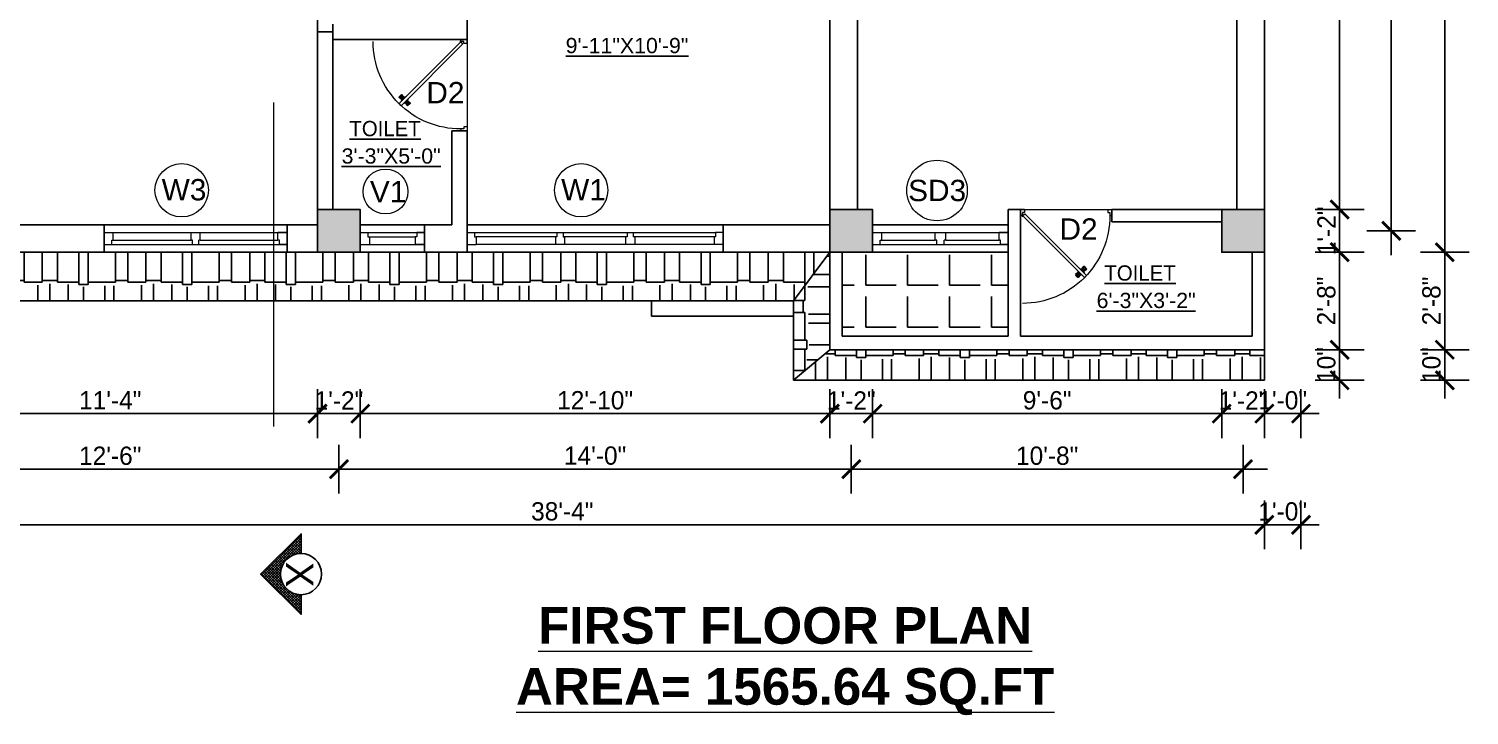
# Model space of a CAD drawing. Header units: inches. Extents: x 3672 to 10975, y -27382 to -746.
# Drawn here: x 4042.8 to 4515.1, y -25804.3 to -25579.2 of the extents above; entities that cross this region are included whole.
import ezdxf

# ---------------------------------------------------------------- set-up
doc = ezdxf.new("R2010")
doc.units = ezdxf.units.IN
doc.header["$LTSCALE"] = 17
doc.header["$MEASUREMENT"] = 0
doc.linetypes.add('21_FP_00$0$HIDDEN', pattern=[0.375, 0.25, -0.125])
doc.linetypes.add('PHANTOM2', pattern=[1.25, 0.625, -0.125, 0.125, -0.125, 0.125, -0.125])
for name, color, linetype, lineweight in [('25 BOT BAR', 12, 'Continuous', 25), ('aa_section_line', 2, 'PHANTOM2', 13), ('DOOR & WIN', 1, 'Continuous', 25), ('OUTLINE', 1, 'Continuous', 25), ('PUERTAS', 7, 'Continuous', 9), ('TEXT', 231, 'Continuous', 20), ('WINDOW FRAME PLAN', 162, 'Continuous', 18)]:
    doc.layers.add(name, color=color, linetype=linetype, lineweight=lineweight)
doc.layers.add('A-Sect-Iden', color=111, linetype='Continuous')
doc.styles.add('ARCHITECTURE', font='stylu.ttf')
doc.styles.add('DIMTEXT', font='arial.ttf', dxfattribs={"height": 6})
doc.styles.add('HEADING', font='swissel.ttf')
doc.dimstyles.new('8 SCALE', dxfattribs={"dimscale": 0, "dimtxt": 6, "dimasz": 6, "dimexe": 8, "dimexo": 8, "dimgap": 1.25, "dimtad": 1, "dimdec": 0, "dimzin": 3, "dimdsep": 46, "dimlunit": 4, "dimtxsty": 'ARCHITECTURE', "dimblk": 'ARCHTICK', "dimcen": 8, "dimdle": 8, "dimclrd": 5, "dimclre": 5, "dimclrt": 7, "dimadec": 0, "dimazin": 0, "dimtfac": 0.75, "dimtdec": 0, "dimtix": 1, "dimtmove": 2, "dimatfit": 3, "dimldrblk": 'ARCHTICK', "dimfxl": 8, "dimfxlon": 1, "dimtolj": 1, "dimtzin": 0, "dimlwd": -1, "dimlwe": -1, "dimarcsym": 0})
pattern_1 = [(0, (-6022.838, -6798.299), (25.5, 12), [6, -5, 7, -3, 9, -4]), (0, (-6016.838, -6797.799), (25.5, 12), [5, -19, 4, -6]), (0, (-6004.838, -6799.049), (25.5, 12), [3, -31]), (90, (-6022.838, -6798.299), (-8.5, 12), [11.5, -36.5]), (90, (-6016.838, -6798.299), (-8.5, 12), [11.25, -36.75]), (90, (-6011.838, -6798.299), (-8.5, 12), [10.5, -37.5]), (90, (-6004.838, -6799.049), (-8.5, 12), [11.5, -36.5]), (90, (-6001.838, -6799.049), (-8.5, 12), [11.5, -36.5]), (90, (-5992.838, -6798.299), (-8.5, 12), [11, -37])]

# ---------------------------------------------------------------- blocks, each defined once
blk = doc.blocks.new("5'")
at = {"layer": 'WINDOW FRAME PLAN'}
for p, q in [((10026.35, -7897.24), (10086.35, -7897.24)), ((10026.35, -7897.24), (10026.35, -7901.24)), ((10026.35, -7897.24), (10029.35, -7897.24)), ((10026.35, -7901.24), (10086.35, -7901.24)), ((10026.35, -7901.24), (10028.85, -7901.24)), ((10028.85, -7901.24), (10028.85, -7899.74)), ((10028.85, -7899.74), (10029.35, -7899.74)), ((10029.35, -7899.74), (10029.35, -7897.24)), ((10029.35, -7899.74), (10054.85, -7899.74)), ((10054.85, -7899.74), (10054.85, -7897.24)), ((10054.85, -7897.24), (10057.85, -7897.24)), ((10055.35, -7899.74), (10054.85, -7899.74)), ((10055.35, -7901.24), (10055.35, -7899.74)), ((10057.35, -7901.24), (10057.35, -7899.74)), ((10057.85, -7899.74), (10057.35, -7899.74)), ((10057.85, -7899.74), (10057.85, -7897.24)), ((10057.85, -7899.74), (10083.35, -7899.74)), ((10086.35, -7897.24), (10083.35, -7897.24)), ((10083.35, -7899.74), (10083.35, -7897.24)), ((10083.85, -7899.74), (10083.35, -7899.74)), ((10083.85, -7901.24), (10083.85, -7899.74)), ((10086.35, -7901.24), (10083.85, -7901.24)), ((10086.35, -7897.24), (10086.35, -7901.24))]:
    blk.add_line(p, q, dxfattribs=at)
blk = doc.blocks.new('DFFDFD')
at = {"layer": 'DOOR & WIN'}
for p, q in [((-13646.78, -2252.33), (-13646.78, -2168.33)), ((-13637.78, -2168.33), (-13646.78, -2168.33)), ((-13637.78, -2168.33), (-13637.78, -2252.33)), ((-13637.78, -2252.33), (-13646.78, -2252.33)), ((-13637.78, -2252.33), (-13646.78, -2252.33))]:
    blk.add_line(p, q, dxfattribs=at)
at = {"layer": 'WINDOW FRAME PLAN'}
for p, q in [((-13644.28, -2168.33), (-13644.28, -2170.83)), ((-13644.28, -2249.83), (-13644.28, -2170.83)), ((-13644.28, -2170.83), (-13642.78, -2170.83)), ((-13642.78, -2170.83), (-13642.78, -2171.33)), ((-13642.78, -2171.33), (-13642.78, -2197.83)), ((-13642.78, -2171.33), (-13640.28, -2171.33)), ((-13640.28, -2168.33), (-13640.28, -2171.33)), ((-13640.28, -2171.33), (-13640.28, -2249.33)), ((-13644.28, -2197.83), (-13642.78, -2197.83)), ((-13644.28, -2199.83), (-13642.78, -2199.83)), ((-13642.78, -2197.33), (-13640.28, -2197.33)), ((-13642.78, -2199.83), (-13642.78, -2200.33)), ((-13642.78, -2199.83), (-13642.78, -2220.83)), ((-13642.78, -2200.33), (-13640.28, -2200.33)), ((-13644.28, -2220.83), (-13642.78, -2220.83)), ((-13644.28, -2222.83), (-13642.78, -2222.83)), ((-13642.78, -2220.33), (-13640.28, -2220.33)), ((-13642.78, -2220.83), (-13642.78, -2220.33)), ((-13642.78, -2222.83), (-13642.78, -2249.33)), ((-13642.78, -2223.33), (-13640.28, -2223.33)), ((-13644.28, -2252.33), (-13644.28, -2249.83)), ((-13644.28, -2249.83), (-13642.78, -2249.83)), ((-13642.78, -2249.33), (-13640.28, -2249.33)), ((-13642.78, -2249.83), (-13642.78, -2249.33)), ((-13640.28, -2252.33), (-13640.28, -2249.33))]:
    blk.add_line(p, q, dxfattribs=at)
blk = doc.blocks.new('2ft6in')
at = {"layer": 'PUERTAS', "color": 2}
for p, q in [((0.84, 2.1), (21.02, 22.28)), ((21.71, 21.6), (1.47, 1.37)), ((18.33, 21.76), (18.31, 21.77)), ((21.71, 21.6), (21.02, 22.28)), ((21.18, 18.9), (21.2, 18.89)), ((0, 2), (0, 0)), ((0.6, 2), (0, 2)), ((1.33, 0), (0, 0)), ((0.6, 1.26), (0.6, 2.04)), ((0.67, 1.26), (0.6, 1.26)), ((0.67, 1.26), (0.67, 2.01)), ((0.67, 1), (0.67, 1.26)), ((1.33, 1), (0.67, 1)), ((1.31, 1.53), (0.79, 2.06)), ((1.36, 1.58), (0.81, 2.12)), ((1.36, 1.58), (1.31, 1.53)), ((1.47, 1.37), (1.31, 1.53)), ((1.33, 0), (1.33, 1)), ((28.67, 0), (28.67, 1)), ((28.67, 1), (29.33, 1)), ((28.67, 0), (30, 0)), ((29.33, 1), (29.33, 2)), ((29.33, 2), (30, 2)), ((30, 0), (30, 2))]:
    blk.add_line(p, q, dxfattribs=at)
at = {"layer": 'PUERTAS', "color": 8}
for p, q in [((18.81, 20.78), (18.04, 21.4)), ((18.86, 20.83), (18.08, 21.46)), ((18.95, 20.92), (18.2, 21.58)), ((18.44, 21.9), (18.31, 21.77)), ((19.07, 21.03), (18.34, 21.72)), ((18.44, 21.9), (18.56, 22.02)), ((18.58, 22.01), (18.56, 22.02)), ((19.3, 21.26), (18.61, 22)), ((19.42, 21.38), (18.75, 22.14)), ((19.51, 21.48), (18.88, 22.26)), ((18.91, 20.27), (19.19, 20.69)), ((19.55, 21.53), (18.93, 22.3)), ((19.13, 20.8), (19.03, 20.9)), ((19.15, 20.82), (19.05, 20.92)), ((19.09, 20.44), (19.25, 20.76)), ((19.19, 20.87), (19.1, 20.96)), ((19.25, 20.93), (19.16, 21.02)), ((19.28, 20.63), (19.32, 20.83)), ((19.4, 21.08), (19.31, 21.17)), ((19.47, 21.15), (19.38, 21.24)), ((19.43, 20.78), (19.4, 20.9)), ((19.51, 21.19), (19.42, 21.28)), ((19.55, 20.91), (19.43, 20.94)), ((19.53, 21.21), (19.44, 21.3)), ((19.7, 21.06), (19.51, 21.01)), ((19.89, 21.24), (19.58, 21.08)), ((20.07, 21.42), (19.64, 21.15)), ((19.69, 19.49), (20.12, 19.76)), ((19.87, 19.67), (20.18, 19.83)), ((20.06, 19.85), (20.25, 19.9)), ((20.21, 20), (20.33, 19.97)), ((20.21, 19.38), (20.83, 18.61)), ((20.23, 19.7), (20.32, 19.61)), ((20.25, 19.72), (20.34, 19.63)), ((20.25, 19.43), (20.88, 18.65)), ((20.29, 19.76), (20.38, 19.67)), ((20.33, 20.13), (20.36, 20.01)), ((20.34, 19.53), (21, 18.77)), ((20.36, 19.83), (20.45, 19.74)), ((20.48, 20.28), (20.44, 20.08)), ((20.46, 19.64), (21.14, 18.91)), ((20.5, 19.98), (20.6, 19.89)), ((20.67, 20.47), (20.51, 20.15)), ((20.85, 20.64), (20.57, 20.22)), ((20.57, 20.04), (20.66, 19.95)), ((20.61, 20.09), (20.7, 19.99)), ((20.63, 20.11), (20.72, 20.01)), ((20.69, 19.87), (21.42, 19.19)), ((20.81, 19.99), (21.56, 19.33)), ((20.9, 20.08), (21.68, 19.45)), ((20.95, 20.13), (21.72, 19.51)), ((21.32, 19.01), (21.2, 18.89)), ((21.32, 19.01), (21.44, 19.14)), ((21.43, 19.15), (21.44, 19.14)), ((0, 0), (30, 0))]:
    blk.add_line(p, q, dxfattribs=at)
at = {"layer": 'PUERTAS', "color": 1}
for p, q in [((18.06, 21.44), (18.48, 21.86)), ((18.74, 20.79), (18.06, 21.34)), ((18.08, 21.51), (18.45, 21.88)), ((18.11, 21.49), (18.08, 21.51)), ((18.82, 22.25), (18.45, 21.88)), ((18.9, 22.28), (18.48, 21.86)), ((18.84, 22.23), (18.82, 22.25)), ((18.83, 20.8), (19.18, 21.15)), ((18.84, 20.21), (19.1, 20.6)), ((18.85, 20.11), (18.84, 20.12)), ((18.92, 20.89), (18.93, 20.88)), ((19.54, 21.59), (18.99, 22.27)), ((19.02, 20.88), (19.24, 21.1)), ((19.12, 20.8), (19.03, 20.89)), ((19.1, 20.7), (19.11, 20.69)), ((19.1, 20.6), (19.1, 20.6)), ((19.11, 20.79), (19.33, 21.01)), ((19.54, 21.5), (19.18, 21.15)), ((19.45, 21.31), (19.24, 21.1)), ((19.55, 21.22), (19.33, 21.01)), ((19.45, 21.41), (19.45, 21.41)), ((19.54, 21.22), (19.45, 21.31)), ((19.53, 19.43), (19.54, 19.42)), ((19.64, 21.23), (19.64, 21.23)), ((19.64, 19.42), (20.02, 19.67)), ((19.74, 21.24), (19.73, 21.23)), ((20.12, 21.49), (19.74, 21.24)), ((20.02, 19.67), (20.03, 19.68)), ((20.12, 19.68), (20.12, 19.68)), ((20.21, 19.69), (20.43, 19.9)), ((20.22, 21.48), (20.22, 21.49)), ((20.22, 19.41), (20.57, 19.76)), ((20.22, 19.69), (20.31, 19.6)), ((20.22, 19.32), (20.76, 18.64)), ((20.31, 19.6), (20.52, 19.81)), ((20.31, 19.5), (20.31, 19.5)), ((20.65, 20.12), (20.43, 19.9)), ((20.74, 20.03), (20.52, 19.81)), ((20.93, 20.11), (20.57, 19.76)), ((20.64, 20.11), (20.73, 20.02)), ((20.66, 20.31), (20.65, 20.31)), ((20.65, 20.21), (20.65, 20.22)), ((20.91, 20.7), (20.66, 20.31)), ((20.84, 20.02), (20.83, 20.03)), ((20.86, 18.63), (21.28, 19.05)), ((20.91, 20.8), (20.91, 20.79)), ((20.94, 18.66), (21.31, 19.03)), ((21.02, 20.12), (21.7, 19.57)), ((21.7, 19.47), (21.28, 19.05)), ((21.67, 19.4), (21.31, 19.03)), ((21.65, 19.42), (21.67, 19.4)), ((20.91, 18.68), (20.94, 18.66))]:
    blk.add_line(p, q, dxfattribs=at)
at = {"layer": 'PUERTAS', "color": 2}
for radius in [0.129, 0.0627]:
    blk.add_circle((0.68, 2.14), radius, dxfattribs=at)
at = {"layer": 'PUERTAS', "color": 8}
blk.add_arc((0.68, 2.14), 28.65, 359.7285, 90.0333, dxfattribs=at)
at = {"layer": 'PUERTAS', "color": 1}
for centre, start, end in [((18.78, 20.84), 231.0764, 315), ((18.89, 20.16), 135, 225), ((18.94, 22.23), 38.9236, 135), ((18.97, 20.93), 225, 315), ((19.16, 20.74), 135, 219.7428), ((19.06, 20.65), 315, 39.7428), ((19.4, 21.36), 315, 45), ((19.49, 21.55), 315, 38.9236), ((19.59, 19.47), 225, 315), ((19.6, 21.18), 50.2572, 135), ((19.68, 21.28), 230.2572, 315), ((20.07, 19.63), 50.2572, 135), ((20.17, 21.44), 45, 135), ((20.16, 19.73), 230.2572, 315), ((20.27, 19.36), 135, 218.9236), ((20.35, 19.55), 135, 225), ((20.7, 20.26), 135, 219.7428), ((20.6, 20.17), 315, 39.7428), ((20.78, 19.98), 45, 135), ((20.87, 20.75), 315, 45), ((20.98, 20.07), 51.0764, 135), ((21.65, 19.52), 315, 51.0764), ((20.82, 18.68), 218.9236, 315)]:
    blk.add_arc(centre, 0.0667, start, end, dxfattribs=at)
blk = doc.blocks.new('*U2800')
at = {"color": 3}
blk.add_blockref('2ft6in', (0, 0), dxfattribs=at)
blk = doc.blocks.new('_ArchTick')
at = {"color": 0, "linetype": 'ByBlock', "const_width": 0.15}
blk.add_lwpolyline([(-0.5, -0.5), (0.5, 0.5)], dxfattribs=at)
blk = doc.blocks.new('*D2953')
at = {"layer": '25 BOT BAR', "color": 5, "transparency": 16777216}
for p, q in [((4001.45, -25697.41), (4001.45, -25713.41)), ((4137.45, -25697.41), (4137.45, -25713.41)), ((3993.45, -25705.41), (4145.45, -25705.41))]:
    blk.add_line(p, q, dxfattribs=at)
at = {"layer": 'Defpoints', "color": 0, "transparency": 16777216}
for p in [(4001.45, -25652.46), (4137.45, -25652.46), (4137.45, -25705.41)]:
    blk.add_point(p, dxfattribs=at)
at = {"layer": '25 BOT BAR', "color": 5, "transparency": 16777216, "xscale": 6, "yscale": 6, "zscale": 6, "rotation": 180}
blk.add_blockref('_ArchTick', (4001.45, -25705.41), dxfattribs=at)
at = {"layer": '25 BOT BAR', "color": 5, "transparency": 16777216, "xscale": 6, "yscale": 6, "zscale": 6}
blk.add_blockref('_ArchTick', (4137.45, -25705.41), dxfattribs=at)
at = {"layer": '25 BOT BAR', "color": 7, "transparency": 16777216, "insert": (4069.45, -25701.03), "char_height": 6, "attachment_point": 5, "style": 'ARCHITECTURE'}
blk.add_mtext('\\A1;11\'-4"', dxfattribs=at)
blk = doc.blocks.new('*D2954')
at = {"layer": '25 BOT BAR', "color": 5, "transparency": 16777216}
for p, q in [((4137.45, -25697.41), (4137.45, -25713.41)), ((4151.45, -25697.41), (4151.45, -25713.41)), ((4137.45, -25705.41), (4131.45, -25705.41)), ((4137.45, -25705.41), (4151.45, -25705.41)), ((4151.45, -25705.41), (4157.45, -25705.41))]:
    blk.add_line(p, q, dxfattribs=at)
at = {"layer": 'Defpoints', "color": 0, "transparency": 16777216}
for p in [(4137.45, -25652.46), (4151.45, -25652.46), (4151.45, -25705.41)]:
    blk.add_point(p, dxfattribs=at)
at = {"layer": '25 BOT BAR', "color": 5, "transparency": 16777216, "xscale": 6, "yscale": 6, "zscale": 6}
blk.add_blockref('_ArchTick', (4137.45, -25705.41), dxfattribs=at)
at = {"layer": '25 BOT BAR', "color": 5, "transparency": 16777216, "xscale": 6, "yscale": 6, "zscale": 6, "rotation": 180}
blk.add_blockref('_ArchTick', (4151.45, -25705.41), dxfattribs=at)
at = {"layer": '25 BOT BAR', "color": 7, "transparency": 16777216, "insert": (4144.45, -25701.1), "char_height": 6, "attachment_point": 5, "style": 'ARCHITECTURE'}
blk.add_mtext('\\A1;1\'-2"', dxfattribs=at)
blk = doc.blocks.new('*D2955')
at = {"layer": '25 BOT BAR', "color": 5, "transparency": 16777216}
for p, q in [((4151.45, -25697.41), (4151.45, -25713.41)), ((4305.45, -25697.41), (4305.45, -25713.41)), ((4143.45, -25705.41), (4313.45, -25705.41))]:
    blk.add_line(p, q, dxfattribs=at)
at = {"layer": 'Defpoints', "color": 0, "transparency": 16777216}
for p in [(4151.45, -25652.46), (4305.45, -25652.46), (4305.45, -25705.41)]:
    blk.add_point(p, dxfattribs=at)
at = {"layer": '25 BOT BAR', "color": 5, "transparency": 16777216, "xscale": 6, "yscale": 6, "zscale": 6, "rotation": 180}
blk.add_blockref('_ArchTick', (4151.45, -25705.41), dxfattribs=at)
at = {"layer": '25 BOT BAR', "color": 5, "transparency": 16777216, "xscale": 6, "yscale": 6, "zscale": 6}
blk.add_blockref('_ArchTick', (4305.45, -25705.41), dxfattribs=at)
at = {"layer": '25 BOT BAR', "color": 7, "transparency": 16777216, "insert": (4228.45, -25701.05), "char_height": 6, "attachment_point": 5, "style": 'ARCHITECTURE'}
blk.add_mtext('\\A1;12\'-10"', dxfattribs=at)
blk = doc.blocks.new('*D2956')
at = {"layer": '25 BOT BAR', "color": 5, "transparency": 16777216}
for p, q in [((4305.45, -25697.41), (4305.45, -25713.41)), ((4319.45, -25697.41), (4319.45, -25713.41)), ((4305.45, -25705.41), (4299.45, -25705.41)), ((4305.45, -25705.41), (4319.45, -25705.41)), ((4319.45, -25705.41), (4325.45, -25705.41))]:
    blk.add_line(p, q, dxfattribs=at)
at = {"layer": 'Defpoints', "color": 0, "transparency": 16777216}
for p in [(4305.45, -25652.46), (4319.45, -25652.46), (4319.45, -25705.41)]:
    blk.add_point(p, dxfattribs=at)
at = {"layer": '25 BOT BAR', "color": 5, "transparency": 16777216, "xscale": 6, "yscale": 6, "zscale": 6}
blk.add_blockref('_ArchTick', (4305.45, -25705.41), dxfattribs=at)
at = {"layer": '25 BOT BAR', "color": 5, "transparency": 16777216, "xscale": 6, "yscale": 6, "zscale": 6, "rotation": 180}
blk.add_blockref('_ArchTick', (4319.45, -25705.41), dxfattribs=at)
at = {"layer": '25 BOT BAR', "color": 7, "transparency": 16777216, "insert": (4312.45, -25701.1), "char_height": 6, "attachment_point": 5, "style": 'ARCHITECTURE'}
blk.add_mtext('\\A1;1\'-2"', dxfattribs=at)
blk = doc.blocks.new('*D2957')
at = {"layer": '25 BOT BAR', "color": 5, "transparency": 16777216}
for p, q in [((4319.45, -25697.41), (4319.45, -25713.41)), ((4433.91, -25697.41), (4433.91, -25713.41)), ((4311.45, -25705.41), (4441.91, -25705.41))]:
    blk.add_line(p, q, dxfattribs=at)
at = {"layer": 'Defpoints', "color": 0, "transparency": 16777216}
for p in [(4319.45, -25652.46), (4433.91, -25652.46), (4433.91, -25705.41)]:
    blk.add_point(p, dxfattribs=at)
at = {"layer": '25 BOT BAR', "color": 5, "transparency": 16777216, "xscale": 6, "yscale": 6, "zscale": 6, "rotation": 180}
blk.add_blockref('_ArchTick', (4319.45, -25705.41), dxfattribs=at)
at = {"layer": '25 BOT BAR', "color": 5, "transparency": 16777216, "xscale": 6, "yscale": 6, "zscale": 6}
blk.add_blockref('_ArchTick', (4433.91, -25705.41), dxfattribs=at)
at = {"layer": '25 BOT BAR', "color": 7, "transparency": 16777216, "insert": (4376.68, -25701.05), "char_height": 6, "attachment_point": 5, "style": 'ARCHITECTURE'}
blk.add_mtext('\\A1;9\'-6"', dxfattribs=at)
blk = doc.blocks.new('*D2958')
at = {"layer": '25 BOT BAR', "color": 5, "transparency": 16777216}
for p, q in [((4433.91, -25697.41), (4433.91, -25713.41)), ((4447.91, -25697.41), (4447.91, -25713.41)), ((4433.91, -25705.41), (4427.91, -25705.41)), ((4433.91, -25705.41), (4447.91, -25705.41)), ((4447.91, -25705.41), (4453.91, -25705.41))]:
    blk.add_line(p, q, dxfattribs=at)
at = {"layer": 'Defpoints', "color": 0, "transparency": 16777216}
for p in [(4433.91, -25652.46), (4447.91, -25652.46), (4447.91, -25705.41)]:
    blk.add_point(p, dxfattribs=at)
at = {"layer": '25 BOT BAR', "color": 5, "transparency": 16777216, "xscale": 6, "yscale": 6, "zscale": 6}
blk.add_blockref('_ArchTick', (4433.91, -25705.41), dxfattribs=at)
at = {"layer": '25 BOT BAR', "color": 5, "transparency": 16777216, "xscale": 6, "yscale": 6, "zscale": 6, "rotation": 180}
blk.add_blockref('_ArchTick', (4447.91, -25705.41), dxfattribs=at)
at = {"layer": '25 BOT BAR', "color": 7, "transparency": 16777216, "insert": (4440.91, -25701.1), "char_height": 6, "attachment_point": 5, "style": 'ARCHITECTURE'}
blk.add_mtext('\\A1;1\'-2"', dxfattribs=at)
blk = doc.blocks.new('*D2959')
at = {"layer": '25 BOT BAR', "color": 5, "transparency": 16777216}
for p, q in [((3994.45, -25715.61), (3994.45, -25731.61)), ((4144.45, -25715.61), (4144.45, -25731.61)), ((3986.45, -25723.61), (4152.45, -25723.61))]:
    blk.add_line(p, q, dxfattribs=at)
at = {"layer": 'Defpoints', "color": 0, "transparency": 16777216}
for p in [(3994.45, -25645.46), (4144.45, -25645.46), (4144.45, -25723.61)]:
    blk.add_point(p, dxfattribs=at)
at = {"layer": '25 BOT BAR', "color": 5, "transparency": 16777216, "xscale": 6, "yscale": 6, "zscale": 6, "rotation": 180}
blk.add_blockref('_ArchTick', (3994.45, -25723.61), dxfattribs=at)
at = {"layer": '25 BOT BAR', "color": 5, "transparency": 16777216, "xscale": 6, "yscale": 6, "zscale": 6}
blk.add_blockref('_ArchTick', (4144.45, -25723.61), dxfattribs=at)
at = {"layer": '25 BOT BAR', "color": 7, "transparency": 16777216, "insert": (4069.45, -25719.25), "char_height": 6, "attachment_point": 5, "style": 'ARCHITECTURE'}
blk.add_mtext('\\A1;12\'-6"', dxfattribs=at)
blk = doc.blocks.new('*D2960')
at = {"layer": '25 BOT BAR', "color": 5, "transparency": 16777216}
for p, q in [((4144.45, -25715.61), (4144.45, -25731.61)), ((4312.45, -25715.61), (4312.45, -25731.61)), ((4136.45, -25723.61), (4320.45, -25723.61))]:
    blk.add_line(p, q, dxfattribs=at)
at = {"layer": 'Defpoints', "color": 0, "transparency": 16777216}
for p in [(4144.45, -25645.46), (4312.45, -25645.46), (4312.45, -25723.61)]:
    blk.add_point(p, dxfattribs=at)
at = {"layer": '25 BOT BAR', "color": 5, "transparency": 16777216, "xscale": 6, "yscale": 6, "zscale": 6, "rotation": 180}
blk.add_blockref('_ArchTick', (4144.45, -25723.61), dxfattribs=at)
at = {"layer": '25 BOT BAR', "color": 5, "transparency": 16777216, "xscale": 6, "yscale": 6, "zscale": 6}
blk.add_blockref('_ArchTick', (4312.45, -25723.61), dxfattribs=at)
at = {"layer": '25 BOT BAR', "color": 7, "transparency": 16777216, "insert": (4228.45, -25719.2), "char_height": 6, "attachment_point": 5, "style": 'ARCHITECTURE'}
blk.add_mtext('\\A1;14\'-0"', dxfattribs=at)
blk = doc.blocks.new('*D2961')
at = {"layer": '25 BOT BAR', "color": 5, "transparency": 16777216}
for p, q in [((4312.45, -25715.61), (4312.45, -25731.61)), ((4440.91, -25715.61), (4440.91, -25731.61)), ((4304.45, -25723.61), (4448.91, -25723.61))]:
    blk.add_line(p, q, dxfattribs=at)
at = {"layer": 'Defpoints', "color": 0, "transparency": 16777216}
for p in [(4312.45, -25645.46), (4440.91, -25645.46), (4440.91, -25723.61)]:
    blk.add_point(p, dxfattribs=at)
at = {"layer": '25 BOT BAR', "color": 5, "transparency": 16777216, "xscale": 6, "yscale": 6, "zscale": 6, "rotation": 180}
blk.add_blockref('_ArchTick', (4312.45, -25723.61), dxfattribs=at)
at = {"layer": '25 BOT BAR', "color": 5, "transparency": 16777216, "xscale": 6, "yscale": 6, "zscale": 6}
blk.add_blockref('_ArchTick', (4440.91, -25723.61), dxfattribs=at)
at = {"layer": '25 BOT BAR', "color": 7, "transparency": 16777216, "insert": (4376.68, -25719.24), "char_height": 6, "attachment_point": 5, "style": 'ARCHITECTURE'}
blk.add_mtext('\\A1;10\'-8"', dxfattribs=at)
blk = doc.blocks.new('*D2962')
at = {"layer": '25 BOT BAR', "color": 5, "transparency": 16777216}
for p, q in [((3987.45, -25733.87), (3987.45, -25749.87)), ((4447.91, -25733.87), (4447.91, -25749.87)), ((3979.45, -25741.87), (4455.91, -25741.87))]:
    blk.add_line(p, q, dxfattribs=at)
at = {"layer": 'Defpoints', "color": 0, "transparency": 16777216}
for p in [(3987.45, -25652.46), (4447.91, -25652.46), (4447.91, -25741.87)]:
    blk.add_point(p, dxfattribs=at)
at = {"layer": '25 BOT BAR', "color": 5, "transparency": 16777216, "xscale": 6, "yscale": 6, "zscale": 6, "rotation": 180}
blk.add_blockref('_ArchTick', (3987.45, -25741.87), dxfattribs=at)
at = {"layer": '25 BOT BAR', "color": 5, "transparency": 16777216, "xscale": 6, "yscale": 6, "zscale": 6}
blk.add_blockref('_ArchTick', (4447.91, -25741.87), dxfattribs=at)
at = {"layer": '25 BOT BAR', "color": 7, "transparency": 16777216, "insert": (4217.68, -25737.49), "char_height": 6, "attachment_point": 5, "style": 'ARCHITECTURE'}
blk.add_mtext('\\A1;38\'-4"', dxfattribs=at)
blk = doc.blocks.new('*D2928')
at = {"layer": '25 BOT BAR', "color": 5, "transparency": 16777216}
for p, q in [((4472.59, -25479.94), (4472.59, -25646.46)), ((4464.59, -25487.94), (4480.59, -25487.94)), ((4464.59, -25638.46), (4480.59, -25638.46))]:
    blk.add_line(p, q, dxfattribs=at)
at = {"layer": 'Defpoints', "color": 0, "transparency": 16777216}
for p in [(4447.91, -25487.94), (4447.91, -25638.46), (4472.59, -25638.46)]:
    blk.add_point(p, dxfattribs=at)
at = {"layer": '25 BOT BAR', "color": 5, "transparency": 16777216, "xscale": 6, "yscale": 6, "zscale": 6}
for p, rotation in [((4472.59, -25487.94), 90), ((4472.59, -25638.46), 270)]:
    blk.add_blockref('_ArchTick', p, dxfattribs=dict(at, rotation=rotation))
at = {"layer": '25 BOT BAR', "color": 7, "transparency": 16777216, "insert": (4468.13, -25563.2), "char_height": 6, "attachment_point": 5, "rotation": 90, "style": 'ARCHITECTURE'}
blk.add_mtext('\\A1;12\'-7"', dxfattribs=at)
blk = doc.blocks.new('*D2929')
at = {"layer": '25 BOT BAR', "color": 5, "transparency": 16777216}
for p, q in [((4472.59, -25638.46), (4472.59, -25632.46)), ((4464.59, -25638.46), (4480.59, -25638.46)), ((4472.59, -25638.46), (4472.59, -25652.46)), ((4464.59, -25652.46), (4480.59, -25652.46)), ((4472.59, -25652.46), (4472.59, -25658.46))]:
    blk.add_line(p, q, dxfattribs=at)
at = {"layer": 'Defpoints', "color": 0, "transparency": 16777216}
for p in [(4447.91, -25638.46), (4447.91, -25652.46), (4472.59, -25652.46)]:
    blk.add_point(p, dxfattribs=at)
at = {"layer": '25 BOT BAR', "color": 5, "transparency": 16777216, "xscale": 6, "yscale": 6, "zscale": 6}
for p, rotation in [((4472.59, -25638.46), 270), ((4472.59, -25652.46), 90)]:
    blk.add_blockref('_ArchTick', p, dxfattribs=dict(at, rotation=rotation))
at = {"layer": '25 BOT BAR', "color": 7, "transparency": 16777216, "insert": (4468.29, -25645.46), "char_height": 6, "attachment_point": 5, "rotation": 90, "style": 'ARCHITECTURE'}
blk.add_mtext('\\A1;1\'-2"', dxfattribs=at)
blk = doc.blocks.new('*D2930')
at = {"layer": '25 BOT BAR', "color": 5, "transparency": 16777216}
for p, q in [((4472.59, -25644.46), (4472.59, -25692.46)), ((4464.59, -25652.46), (4480.59, -25652.46)), ((4464.59, -25684.46), (4480.59, -25684.46))]:
    blk.add_line(p, q, dxfattribs=at)
at = {"layer": 'Defpoints', "color": 0, "transparency": 16777216}
for p in [(4447.91, -25652.46), (4447.91, -25684.46), (4472.59, -25684.46)]:
    blk.add_point(p, dxfattribs=at)
at = {"layer": '25 BOT BAR', "color": 5, "transparency": 16777216, "xscale": 6, "yscale": 6, "zscale": 6}
for p, rotation in [((4472.59, -25652.46), 90), ((4472.59, -25684.46), 270)]:
    blk.add_blockref('_ArchTick', p, dxfattribs=dict(at, rotation=rotation))
at = {"layer": '25 BOT BAR', "color": 7, "transparency": 16777216, "insert": (4468.24, -25668.46), "char_height": 6, "attachment_point": 5, "rotation": 90, "style": 'ARCHITECTURE'}
blk.add_mtext('\\A1;2\'-8"', dxfattribs=at)
blk = doc.blocks.new('*D2933')
at = {"layer": '25 BOT BAR', "color": 5, "transparency": 16777216}
for p, q in [((4489.52, -25472.94), (4489.52, -25653.46)), ((4481.52, -25480.94), (4497.52, -25480.94)), ((4481.52, -25645.46), (4497.52, -25645.46))]:
    blk.add_line(p, q, dxfattribs=at)
at = {"layer": 'Defpoints', "color": 0, "transparency": 16777216}
for p in [(4440.91, -25480.94), (4440.91, -25645.46), (4489.52, -25645.46)]:
    blk.add_point(p, dxfattribs=at)
at = {"layer": '25 BOT BAR', "color": 5, "transparency": 16777216, "xscale": 6, "yscale": 6, "zscale": 6}
for p, rotation in [((4489.52, -25480.94), 90), ((4489.52, -25645.46), 270)]:
    blk.add_blockref('_ArchTick', p, dxfattribs=dict(at, rotation=rotation))
at = {"layer": '25 BOT BAR', "color": 7, "transparency": 16777216, "insert": (4485.16, -25563.2), "char_height": 6, "attachment_point": 5, "rotation": 90, "style": 'ARCHITECTURE'}
blk.add_mtext('\\A1;13\'-9"', dxfattribs=at)
blk = doc.blocks.new('*D2934')
at = {"layer": '25 BOT BAR', "color": 5, "transparency": 16777216}
for p, q in [((4507.07, -25184.46), (4507.07, -25660.46)), ((4499.07, -25192.46), (4515.07, -25192.46)), ((4499.07, -25652.46), (4515.07, -25652.46))]:
    blk.add_line(p, q, dxfattribs=at)
at = {"layer": 'Defpoints', "color": 0, "transparency": 16777216}
for p in [(4447.91, -25192.46), (4447.91, -25652.46), (4507.07, -25652.46)]:
    blk.add_point(p, dxfattribs=at)
at = {"layer": '25 BOT BAR', "color": 5, "transparency": 16777216, "xscale": 6, "yscale": 6, "zscale": 6}
for p, rotation in [((4507.07, -25192.46), 90), ((4507.07, -25652.46), 270)]:
    blk.add_blockref('_ArchTick', p, dxfattribs=dict(at, rotation=rotation))
at = {"layer": '25 BOT BAR', "color": 7, "transparency": 16777216, "insert": (4502.69, -25422.46), "char_height": 6, "attachment_point": 5, "rotation": 90, "style": 'ARCHITECTURE'}
blk.add_mtext('\\A1;38\'-4"', dxfattribs=at)
blk = doc.blocks.new('*D2935')
at = {"layer": '25 BOT BAR', "color": 5, "transparency": 16777216}
for p, q in [((4507.07, -25644.46), (4507.07, -25692.46)), ((4499.07, -25652.46), (4515.07, -25652.46)), ((4499.07, -25684.46), (4515.07, -25684.46))]:
    blk.add_line(p, q, dxfattribs=at)
at = {"layer": 'Defpoints', "color": 0, "transparency": 16777216}
for p in [(4447.91, -25652.46), (4447.91, -25684.46), (4507.07, -25684.46)]:
    blk.add_point(p, dxfattribs=at)
at = {"layer": '25 BOT BAR', "color": 5, "transparency": 16777216, "xscale": 6, "yscale": 6, "zscale": 6}
for p, rotation in [((4507.07, -25652.46), 90), ((4507.07, -25684.46), 270)]:
    blk.add_blockref('_ArchTick', p, dxfattribs=dict(at, rotation=rotation))
at = {"layer": '25 BOT BAR', "color": 7, "transparency": 16777216, "insert": (4502.72, -25668.46), "char_height": 6, "attachment_point": 5, "rotation": 90, "style": 'ARCHITECTURE'}
blk.add_mtext('\\A1;2\'-8"', dxfattribs=at)
blk = doc.blocks.new('*D2914')
at = {"layer": '25 BOT BAR', "color": 5, "transparency": 16777216}
for p, q in [((4472.59, -25684.46), (4472.59, -25678.46)), ((4464.59, -25684.46), (4480.59, -25684.46)), ((4472.59, -25684.46), (4472.59, -25694.46)), ((4464.59, -25694.46), (4480.59, -25694.46)), ((4472.59, -25694.46), (4472.59, -25700.46))]:
    blk.add_line(p, q, dxfattribs=at)
at = {"layer": 'Defpoints', "color": 0, "transparency": 16777216}
for p in [(4447.91, -25684.46), (4447.91, -25694.46), (4472.59, -25694.46)]:
    blk.add_point(p, dxfattribs=at)
at = {"layer": '25 BOT BAR', "color": 5, "transparency": 16777216, "xscale": 6, "yscale": 6, "zscale": 6}
for p, rotation in [((4472.59, -25684.46), 270), ((4472.59, -25694.46), 90)]:
    blk.add_blockref('_ArchTick', p, dxfattribs=dict(at, rotation=rotation))
at = {"layer": '25 BOT BAR', "color": 7, "transparency": 16777216, "insert": (4468.24, -25689.46), "char_height": 6, "attachment_point": 5, "rotation": 90, "style": 'ARCHITECTURE'}
blk.add_mtext('\\A1;10"', dxfattribs=at)
blk = doc.blocks.new('*D2915')
at = {"layer": '25 BOT BAR', "color": 5, "transparency": 16777216}
for p, q in [((4507.07, -25684.46), (4507.07, -25678.46)), ((4499.07, -25684.46), (4515.07, -25684.46)), ((4507.07, -25684.46), (4507.07, -25694.46)), ((4499.07, -25694.46), (4515.07, -25694.46)), ((4507.07, -25694.46), (4507.07, -25700.46))]:
    blk.add_line(p, q, dxfattribs=at)
at = {"layer": 'Defpoints', "color": 0, "transparency": 16777216}
for p in [(4447.91, -25684.46), (4447.91, -25694.46), (4507.07, -25694.46)]:
    blk.add_point(p, dxfattribs=at)
at = {"layer": '25 BOT BAR', "color": 5, "transparency": 16777216, "xscale": 6, "yscale": 6, "zscale": 6}
for p, rotation in [((4507.07, -25684.46), 270), ((4507.07, -25694.46), 90)]:
    blk.add_blockref('_ArchTick', p, dxfattribs=dict(at, rotation=rotation))
at = {"layer": '25 BOT BAR', "color": 7, "transparency": 16777216, "insert": (4502.71, -25689.46), "char_height": 6, "attachment_point": 5, "rotation": 90, "style": 'ARCHITECTURE'}
blk.add_mtext('\\A1;10"', dxfattribs=at)
blk = doc.blocks.new('*D2916')
at = {"layer": '25 BOT BAR', "color": 5, "transparency": 16777216}
for p, q in [((4447.91, -25697.41), (4447.91, -25713.41)), ((4459.91, -25697.41), (4459.91, -25713.41)), ((4447.91, -25705.41), (4441.91, -25705.41)), ((4447.91, -25705.41), (4459.91, -25705.41)), ((4459.91, -25705.41), (4465.91, -25705.41))]:
    blk.add_line(p, q, dxfattribs=at)
at = {"layer": 'Defpoints', "color": 0, "transparency": 16777216}
for p in [(4459.91, -25569.94), (4447.91, -25652.46), (4459.91, -25705.41)]:
    blk.add_point(p, dxfattribs=at)
at = {"layer": '25 BOT BAR', "color": 5, "transparency": 16777216, "xscale": 6, "yscale": 6, "zscale": 6}
blk.add_blockref('_ArchTick', (4447.91, -25705.41), dxfattribs=at)
at = {"layer": '25 BOT BAR', "color": 5, "transparency": 16777216, "xscale": 6, "yscale": 6, "zscale": 6, "rotation": 180}
blk.add_blockref('_ArchTick', (4459.91, -25705.41), dxfattribs=at)
at = {"layer": '25 BOT BAR', "color": 7, "transparency": 16777216, "insert": (4453.91, -25701.05), "char_height": 6, "attachment_point": 5, "style": 'ARCHITECTURE'}
blk.add_mtext('\\A1;1\'-0"', dxfattribs=at)
blk = doc.blocks.new('*D2917')
at = {"layer": '25 BOT BAR', "color": 5, "transparency": 16777216}
for p, q in [((4447.91, -25733.87), (4447.91, -25749.87)), ((4459.91, -25733.87), (4459.91, -25749.87)), ((4447.91, -25741.87), (4441.91, -25741.87)), ((4447.91, -25741.87), (4459.91, -25741.87)), ((4459.91, -25741.87), (4465.91, -25741.87))]:
    blk.add_line(p, q, dxfattribs=at)
at = {"layer": 'Defpoints', "color": 0, "transparency": 16777216}
for p in [(4459.91, -25569.94), (4447.91, -25652.46), (4459.91, -25741.87)]:
    blk.add_point(p, dxfattribs=at)
at = {"layer": '25 BOT BAR', "color": 5, "transparency": 16777216, "xscale": 6, "yscale": 6, "zscale": 6}
blk.add_blockref('_ArchTick', (4447.91, -25741.87), dxfattribs=at)
at = {"layer": '25 BOT BAR', "color": 5, "transparency": 16777216, "xscale": 6, "yscale": 6, "zscale": 6, "rotation": 180}
blk.add_blockref('_ArchTick', (4459.91, -25741.87), dxfattribs=at)
at = {"layer": '25 BOT BAR', "color": 7, "transparency": 16777216, "insert": (4453.91, -25737.51), "char_height": 6, "attachment_point": 5, "style": 'ARCHITECTURE'}
blk.add_mtext('\\A1;1\'-0"', dxfattribs=at)
blk = doc.blocks.new('*D2919')
at = {"layer": '25 BOT BAR', "color": 5, "transparency": 16777216}
for p, q in [((3932.13, -25660.46), (3932.13, -25702.46)), ((3940.13, -25668.46), (3924.13, -25668.46)), ((3940.13, -25694.46), (3924.13, -25694.46))]:
    blk.add_line(p, q, dxfattribs=at)
at = {"layer": 'Defpoints', "color": 0, "transparency": 16777216}
for p in [(3971.45, -25668.46), (3932.13, -25694.46), (4293.45, -25694.46)]:
    blk.add_point(p, dxfattribs=at)
at = {"layer": '25 BOT BAR', "color": 5, "transparency": 16777216, "xscale": 6, "yscale": 6, "zscale": 6}
for p, rotation in [((3932.13, -25668.46), 90), ((3932.13, -25694.46), 270)]:
    blk.add_blockref('_ArchTick', p, dxfattribs=dict(at, rotation=rotation))
at = {"layer": '25 BOT BAR', "color": 7, "transparency": 16777216, "insert": (3927.82, -25681.46), "char_height": 6, "attachment_point": 5, "rotation": 90, "style": 'ARCHITECTURE'}
blk.add_mtext('\\A1;2\'-2"', dxfattribs=at)
blk = doc.blocks.new('*D2920')
at = {"layer": '25 BOT BAR', "color": 5, "transparency": 16777216}
for p, q in [((3896.51, -25644.46), (3896.51, -25702.46)), ((3904.51, -25652.46), (3888.51, -25652.46)), ((3904.51, -25694.46), (3888.51, -25694.46))]:
    blk.add_line(p, q, dxfattribs=at)
at = {"layer": 'Defpoints', "color": 0, "transparency": 16777216}
for p in [(3987.45, -25652.46), (3896.51, -25694.46), (4293.45, -25694.46)]:
    blk.add_point(p, dxfattribs=at)
at = {"layer": '25 BOT BAR', "color": 5, "transparency": 16777216, "xscale": 6, "yscale": 6, "zscale": 6}
for p, rotation in [((3896.51, -25652.46), 90), ((3896.51, -25694.46), 270)]:
    blk.add_blockref('_ArchTick', p, dxfattribs=dict(at, rotation=rotation))
at = {"layer": '25 BOT BAR', "color": 7, "transparency": 16777216, "insert": (3892.15, -25673.46), "char_height": 6, "attachment_point": 5, "rotation": 90, "style": 'ARCHITECTURE'}
blk.add_mtext('\\A1;3\'-6"', dxfattribs=at)

msp = doc.modelspace()

# ---------------------------------------------------------------- hatches: boundary and pattern name
at = {"layer": 'A-Sect-Iden', "ltscale": 0.5}
h = msp.add_hatch(dxfattribs=at)
h.set_pattern_fill('ANSI37', color=2, scale=5, style=0)
h.set_pattern_definition([(45, (-21717.06665, -31939.55087), (-0.441941738, 0.441941738), []), (135, (-21717.06665, -31939.55087), (-0.441941738, -0.441941738), [])])
h.paths.add_polyline_path([(4132.01, -25764.78), (4132.01, -25771.28), (4118.77, -25758.03), (4132.01, -25744.79), (4132.01, -25751.28, 1)])
at = {"layer": 'DOOR & WIN'}
h = msp.add_hatch(color=256, dxfattribs=at)
h.dxf.hatch_style = 1
h.paths.add_polyline_path([(4151.45, -25638.46), (4137.45, -25638.46), (4137.45, -25652.46), (4151.45, -25652.46)])
h = msp.add_hatch(color=256, dxfattribs=at)
h.dxf.hatch_style = 1
h.paths.add_polyline_path([(4319.45, -25638.46), (4305.45, -25638.46), (4305.45, -25652.46), (4319.45, -25652.46)])
h = msp.add_hatch(color=256, dxfattribs=at)
h.dxf.hatch_style = 1
h.paths.add_polyline_path([(4447.91, -25638.46), (4433.91, -25638.46), (4433.91, -25652.46), (4447.91, -25652.46)])
at = {"layer": 'OUTLINE'}
h = msp.add_hatch(dxfattribs=at)
h.set_pattern_fill('AR-RSHKE', color=8)
h.set_pattern_definition(pattern_1)
h.paths.add_polyline_path([(4123.01, -25668.46), (4123.01, -25652.46), (4001.45, -25652.46), (3987.45, -25652.46), (3971.45, -25668.46)])
h = msp.add_hatch(dxfattribs=at)
h.set_pattern_fill('AR-RSHKE', color=8)
h.set_pattern_definition(pattern_1)
h.paths.add_polyline_path([(4293.45, -25668.46), (4305.45, -25652.46), (4151.45, -25652.46), (4137.45, -25652.46), (4123.01, -25652.46), (4123.01, -25668.46)])
h = msp.add_hatch(dxfattribs=at)
h.set_pattern_fill('AR-RSHKE', color=8, angle=90)
h.set_pattern_definition([(90, (-6022.838, -6798.299), (-12, 25.5), [6, -5, 7, -3, 9, -4]), (90, (-6023.338, -6792.299), (-12, 25.5), [5, -19, 4, -6]), (90, (-6022.088, -6780.299), (-12, 25.5), [3, -31]), (180, (-6022.838, -6798.299), (-12, -8.5), [11.5, -36.5]), (180, (-6022.838, -6792.299), (-12, -8.5), [11.25, -36.75]), (180, (-6022.838, -6787.299), (-12, -8.5), [10.5, -37.5]), (180, (-6022.088, -6780.299), (-12, -8.5), [11.5, -36.5]), (180, (-6022.088, -6777.299), (-12, -8.5), [11.5, -36.5]), (180, (-6022.838, -6768.299), (-12, -8.5), [11, -37])])
h.paths.add_polyline_path([(4293.45, -25694.46), (4305.45, -25684.46), (4305.45, -25652.46), (4293.45, -25668.46)])
h = msp.add_hatch(dxfattribs=at)
h.set_pattern_fill('ANGLE', color=8, scale=50)
h.set_pattern_definition([(0, (-6022.838, -6798.299), (0, 13.75), [10, -3.75]), (90, (-6022.838, -6798.299), (-13.75, 8e-16), [10, -3.75])])
h.paths.add_polyline_path([(4319.45, -25652.46), (4309.45, -25652.46), (4309.45, -25679.96), (4363.91, -25679.96), (4363.91, -25652.46)])
h = msp.add_hatch(dxfattribs=at)
h.set_pattern_fill('AR-RSHKE', color=8)
h.set_pattern_definition(pattern_1)
h.paths.add_polyline_path([(4447.91, -25694.46), (4447.91, -25684.46), (4305.45, -25684.46), (4293.45, -25694.46)])

# ---------------------------------------------------------------- linework, layer by layer
at = {"layer": '25 BOT BAR'}
for p, q in [((4186.45, -25582.7), (4186.45, -25514.94)), ((4137.45, -25638.46), (4137.45, -25544.94)), ((4142.45, -25580.2), (4137.45, -25580.2)), ((4142.45, -25582.7), (4142.45, -25577.7)), ((4142.45, -25638.46), (4142.45, -25582.7)), ((4186.45, -25582.7), (4142.45, -25582.7)), ((4181.45, -25643.46), (4181.45, -25612.7)), ((4186.45, -25612.7), (4181.45, -25612.7)), ((4186.45, -25643.46), (4186.45, -25612.7)), ((4363.91, -25643.46), (4363.91, -25638.46)), ((4363.91, -25638.46), (4367.91, -25638.46)), ((4367.91, -25679.96), (4367.91, -25638.46)), ((4433.91, -25638.46), (4397.91, -25638.46)), ((4397.91, -25638.46), (4397.91, -25642.46)), ((4001.45, -25643.46), (4137.45, -25643.46)), ((4067.45, -25652.46), (4067.45, -25643.46)), ((4127.45, -25652.46), (4127.45, -25643.46)), ((4172.45, -25643.46), (4172.45, -25652.46)), ((4319.45, -25643.46), (4363.91, -25643.46)), ((4319.45, -25652.46), (4319.45, -25643.46)), ((4363.91, -25652.46), (4363.91, -25643.46)), ((4433.91, -25642.46), (4397.91, -25642.46)), ((4001.45, -25652.46), (4137.45, -25652.46)), ((4293.45, -25668.46), (4305.45, -25652.46)), ((4305.45, -25684.46), (4305.45, -25652.46)), ((4309.45, -25679.96), (4309.45, -25652.46)), ((4319.45, -25652.46), (4363.91, -25652.46)), ((4363.91, -25679.96), (4363.91, -25652.46)), ((4443.91, -25652.46), (4443.91, -25679.96)), ((4447.91, -25652.46), (4447.91, -25694.46)), ((4246.91, -25673.46), (4246.91, -25668.46)), ((4293.45, -25694.46), (4293.45, -25668.46)), ((4293.45, -25673.46), (4246.91, -25673.46)), ((4293.45, -25694.46), (4305.45, -25684.46))]:
    msp.add_line(p, q, dxfattribs=at)
at = {"layer": 'A-Sect-Iden', "ltscale": 0.5}
msp.add_lwpolyline([(4132.01, -25764.78), (4132.01, -25771.28), (4118.77, -25758.03), (4132.01, -25744.79), (4132.01, -25751.28)], dxfattribs=at)
msp.add_circle((4132.01, -25758.03), 6.75, dxfattribs=at)
at = {"layer": 'aa_section_line', "linetype": '21_FP_00$0$HIDDEN', "ltscale": 25}
msp.add_line((4123.02, -25125.27), (4123.01, -25745.2), dxfattribs=at)
at = {"layer": 'DOOR & WIN'}
for p, q in [((4447.91, -25652.46), (4447.91, -25359.46)), ((4438.91, -25638.46), (4438.91, -25487.94)), ((4314.45, -25638.46), (4314.45, -25523.94)), ((4305.45, -25638.46), (4305.45, -25529.94)), ((4151.45, -25643.46), (4181.45, -25643.46)), ((4186.45, -25643.46), (4305.45, -25643.46)), ((4151.45, -25652.46), (4305.45, -25652.46)), ((3971.45, -25668.46), (4293.45, -25668.46)), ((4309.45, -25679.96), (4363.91, -25679.96)), ((4367.91, -25679.96), (4443.91, -25679.96)), ((4305.45, -25684.46), (4447.91, -25684.46)), ((4293.45, -25694.46), (4447.91, -25694.46))]:
    msp.add_line(p, q, dxfattribs=at)
at = {"layer": 'OUTLINE'}
for points in [[(4137.45, -25638.46), (4151.45, -25638.46), (4151.45, -25652.46), (4137.45, -25652.46)], [(4305.45, -25638.46), (4319.45, -25638.46), (4319.45, -25652.46), (4305.45, -25652.46)], [(4433.91, -25638.46), (4447.91, -25638.46), (4447.91, -25652.46), (4433.91, -25652.46)]]:
    msp.add_lwpolyline(points, close=True, dxfattribs=at)
at = {"layer": 'TEXT'}
for centre, radius in [((4092.87, -25632.14), 8.75), ((4223.87, -25632.14), 8.75), ((4340.56, -25632.21), 9.93), ((4159.71, -25632.56), 7.35)]:
    msp.add_circle(centre, radius, dxfattribs=at)
at = {"layer": 'WINDOW FRAME PLAN'}
for p, q in [((4151.45, -25645.96), (4172.45, -25645.96)), ((4151.45, -25645.96), (4153.95, -25645.96)), ((4153.95, -25645.96), (4153.95, -25647.46)), ((4172.45, -25645.96), (4169.95, -25645.96)), ((4169.95, -25645.96), (4169.95, -25647.46)), ((4319.45, -25645.96), (4363.91, -25645.96)), ((4319.45, -25645.96), (4319.45, -25649.96)), ((4319.45, -25645.96), (4322.45, -25645.96)), ((4322.45, -25648.46), (4322.45, -25645.96)), ((4339.95, -25648.46), (4339.95, -25645.96)), ((4339.95, -25645.96), (4343.41, -25645.96)), ((4343.41, -25648.46), (4343.41, -25645.96)), ((4363.91, -25645.96), (4360.91, -25645.96)), ((4360.91, -25648.46), (4360.91, -25645.96)), ((4363.91, -25645.96), (4363.91, -25649.96)), ((4151.45, -25649.96), (4172.45, -25649.96)), ((4151.45, -25649.96), (4154.45, -25649.96)), ((4153.95, -25647.46), (4154.45, -25647.46)), ((4154.45, -25647.46), (4169.45, -25647.46)), ((4154.45, -25647.46), (4154.45, -25649.96)), ((4169.45, -25647.46), (4169.45, -25649.96)), ((4169.95, -25647.46), (4169.45, -25647.46)), ((4172.45, -25649.96), (4169.45, -25649.96)), ((4319.45, -25649.96), (4363.91, -25649.96)), ((4319.45, -25649.96), (4321.95, -25649.96)), ((4321.95, -25649.96), (4321.95, -25648.46)), ((4321.95, -25648.46), (4322.45, -25648.46)), ((4322.45, -25648.46), (4339.95, -25648.46)), ((4340.45, -25648.46), (4339.95, -25648.46)), ((4340.45, -25649.96), (4340.45, -25648.46)), ((4342.91, -25649.96), (4342.91, -25648.46)), ((4343.41, -25648.46), (4342.91, -25648.46)), ((4343.41, -25648.46), (4360.91, -25648.46)), ((4361.41, -25648.46), (4360.91, -25648.46)), ((4361.41, -25649.96), (4361.41, -25648.46)), ((4363.91, -25649.96), (4361.41, -25649.96))]:
    msp.add_line(p, q, dxfattribs=at)

# ---------------------------------------------------------------- block references
at = {"layer": '25 BOT BAR'}
msp.add_blockref("5'", (-5958.9, -17748.72), dxfattribs=at)
at = {"layer": 'DOOR & WIN', "xscale": -1}
for p, rotation in [((4186.45, -25582.7), 90), ((4367.91, -25638.46), 180)]:
    msp.add_blockref('*U2800', p, dxfattribs=dict(at, rotation=rotation))
at = {"layer": 'OUTLINE', "rotation": 270}
msp.add_blockref('DFFDFD', (6438.78, -39290.24), dxfattribs=at)

# ---------------------------------------------------------------- texts
at = {"layer": 'A-Sect-Iden', "ltscale": 0.5, "insert": (4131.56, -25758.18), "char_height": 9, "width": 12.25, "attachment_point": 5, "rotation": 269.8551, "style": 'HEADING'}
msp.add_mtext('X', dxfattribs=at)
at = {"layer": 'DOOR & WIN', "char_height": 5, "attachment_point": 5}
for s, insert in [('{\\fArial TUR|b0|i0|c0|p34;\\L\\C7;9\'-11"X10\'-9"}', (4238.92, -25584.72)), ('{\\L\\C7;TOILET}', (4159.57, -25611.94)), ('{\\fArial TUR|b0|i0|c0|p34;\\L\\C7;3\'-3"X5\'-0"}', (4161.57, -25620.94)), ('{\\L\\C7;TOILET}', (4407.14, -25659.31)), ('{\\fArial TUR|b0|i0|c0|p34;\\L\\C7;6\'-3"X3\'-2"}', (4409.14, -25668.31))]:
    msp.add_mtext(s, dxfattribs=dict(at, insert=insert))
at = {"layer": 'TEXT', "style": 'DIMTEXT'}
for s, p in [('D2', (4173.1, -25603.64)), ('W3', (4086.31, -25635.47)), ('V1', (4154.6, -25636.07)), ('W1', (4217.31, -25635.47)), ('D2', (4380.72, -25648.37))]:
    msp.add_text(s, height=7, dxfattribs=at).set_placement(p)
msp.add_text('SD3', height=7, rotation=360, dxfattribs=at).set_placement((4331.09, -25635.71))
at = {"layer": 'TEXT', "insert": (4290.78, -25768.87), "char_height": 12, "width": 396.2985, "attachment_point": 2}
msp.add_mtext('{\\fArial|b1|i0|c0|p34;\\LFIRST FLOOR PLAN \\PAREA= 1565.64 SQ.FT}', dxfattribs=at)

# ---------------------------------------------------------------- dimensions: what is measured, and where the dimension line sits
at = {"layer": '25 BOT BAR'}
for base, p1, p2, picture, middle in [((4507.07, -25652.46), (4447.91, -25192.46), (4447.91, -25652.46), '*D2934', (4502.69, -25422.46)), ((4489.52, -25645.46), (4440.91, -25480.94), (4440.91, -25645.46), '*D2933', (4485.16, -25563.2)), ((4472.59, -25638.46), (4447.91, -25487.94), (4447.91, -25638.46), '*D2928', (4468.13, -25563.2)), ((4472.59, -25652.46), (4447.91, -25638.46), (4447.91, -25652.46), '*D2929', (4468.29, -25645.46)), ((3896.51, -25694.46), (3987.45, -25652.46), (4293.45, -25694.46), '*D2920', (3892.15, -25673.46)), ((4472.59, -25684.46), (4447.91, -25652.46), (4447.91, -25684.46), '*D2930', (4468.24, -25668.46)), ((4507.07, -25684.46), (4447.91, -25652.46), (4447.91, -25684.46), '*D2935', (4502.72, -25668.46)), ((3932.13, -25694.46), (3971.45, -25668.46), (4293.45, -25694.46), '*D2919', (3927.82, -25681.46)), ((4472.59, -25694.46), (4447.91, -25684.46), (4447.91, -25694.46), '*D2914', (4468.24, -25689.46)), ((4507.07, -25694.46), (4447.91, -25684.46), (4447.91, -25694.46), '*D2915', (4502.71, -25689.46))]:
    dim = msp.add_linear_dim(base=base, p1=p1, p2=p2, angle=90, dimstyle='8 SCALE', override={"dimscale": 1}, dxfattribs=at)
    dim.commit()
    dim.dimension.update_dxf_attribs({"geometry": picture, "text_midpoint": middle})
for base, p1, p2, picture, middle in [((4459.91, -25705.41), (4447.91, -25652.46), (4459.91, -25569.94), '*D2916', (4453.91, -25701.05)), ((4459.91, -25741.87), (4447.91, -25652.46), (4459.91, -25569.94), '*D2917', (4453.91, -25737.51)), ((4144.45, -25723.61), (3994.45, -25645.46), (4144.45, -25645.46), '*D2959', (4069.45, -25719.25)), ((4312.45, -25723.61), (4144.45, -25645.46), (4312.45, -25645.46), '*D2960', (4228.45, -25719.2)), ((4440.91, -25723.61), (4312.45, -25645.46), (4440.91, -25645.46), '*D2961', (4376.68, -25719.24)), ((4447.91, -25741.87), (3987.45, -25652.46), (4447.91, -25652.46), '*D2962', (4217.68, -25737.49)), ((4137.45, -25705.41), (4001.45, -25652.46), (4137.45, -25652.46), '*D2953', (4069.45, -25701.03)), ((4151.45, -25705.41), (4137.45, -25652.46), (4151.45, -25652.46), '*D2954', (4144.45, -25701.1)), ((4305.45, -25705.41), (4151.45, -25652.46), (4305.45, -25652.46), '*D2955', (4228.45, -25701.05)), ((4319.45, -25705.41), (4305.45, -25652.46), (4319.45, -25652.46), '*D2956', (4312.45, -25701.1)), ((4433.91, -25705.41), (4319.45, -25652.46), (4433.91, -25652.46), '*D2957', (4376.68, -25701.05)), ((4447.91, -25705.41), (4433.91, -25652.46), (4447.91, -25652.46), '*D2958', (4440.91, -25701.1))]:
    dim = msp.add_linear_dim(base=base, p1=p1, p2=p2, dimstyle='8 SCALE', override={"dimscale": 1}, dxfattribs=at)
    dim.commit()
    dim.dimension.update_dxf_attribs({"geometry": picture, "text_midpoint": middle})

doc.saveas('drawing.dxf')
